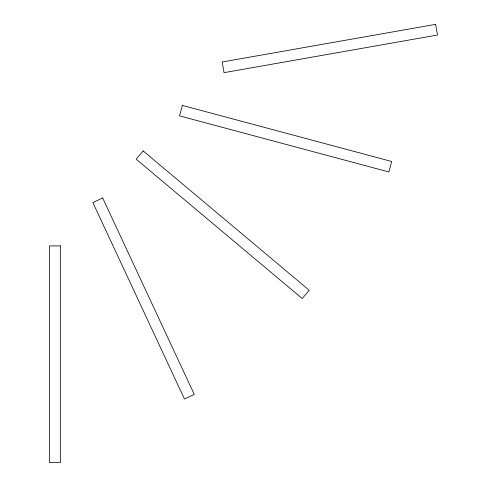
<?xml version="1.0" encoding="UTF-8"?>
<svg xmlns="http://www.w3.org/2000/svg" width="487" height="487" viewBox="0 0 487 487"><rect width="100%" height="100%" fill="white"/><g stroke="black" fill="none" stroke-linecap="round" stroke-linejoin="round"><path stroke-width="0.73" d="M182.351 105.399L179.545 115.869L388.9 171.966L391.706 161.495L182.351 105.399M143.166 150.915L136.202 159.219L302.232 298.531L309.196 290.234L143.166 150.915M102.672 197.984L92.853 202.562L184.451 398.993L194.27 394.415L102.672 197.984M435.615 24.35L222.169 61.989L224.05 72.66L437.496 35.021L435.615 24.35M60.339 245.911L49.504 245.911L49.504 462.65L60.339 462.65L60.339 245.911"/></g></svg>
